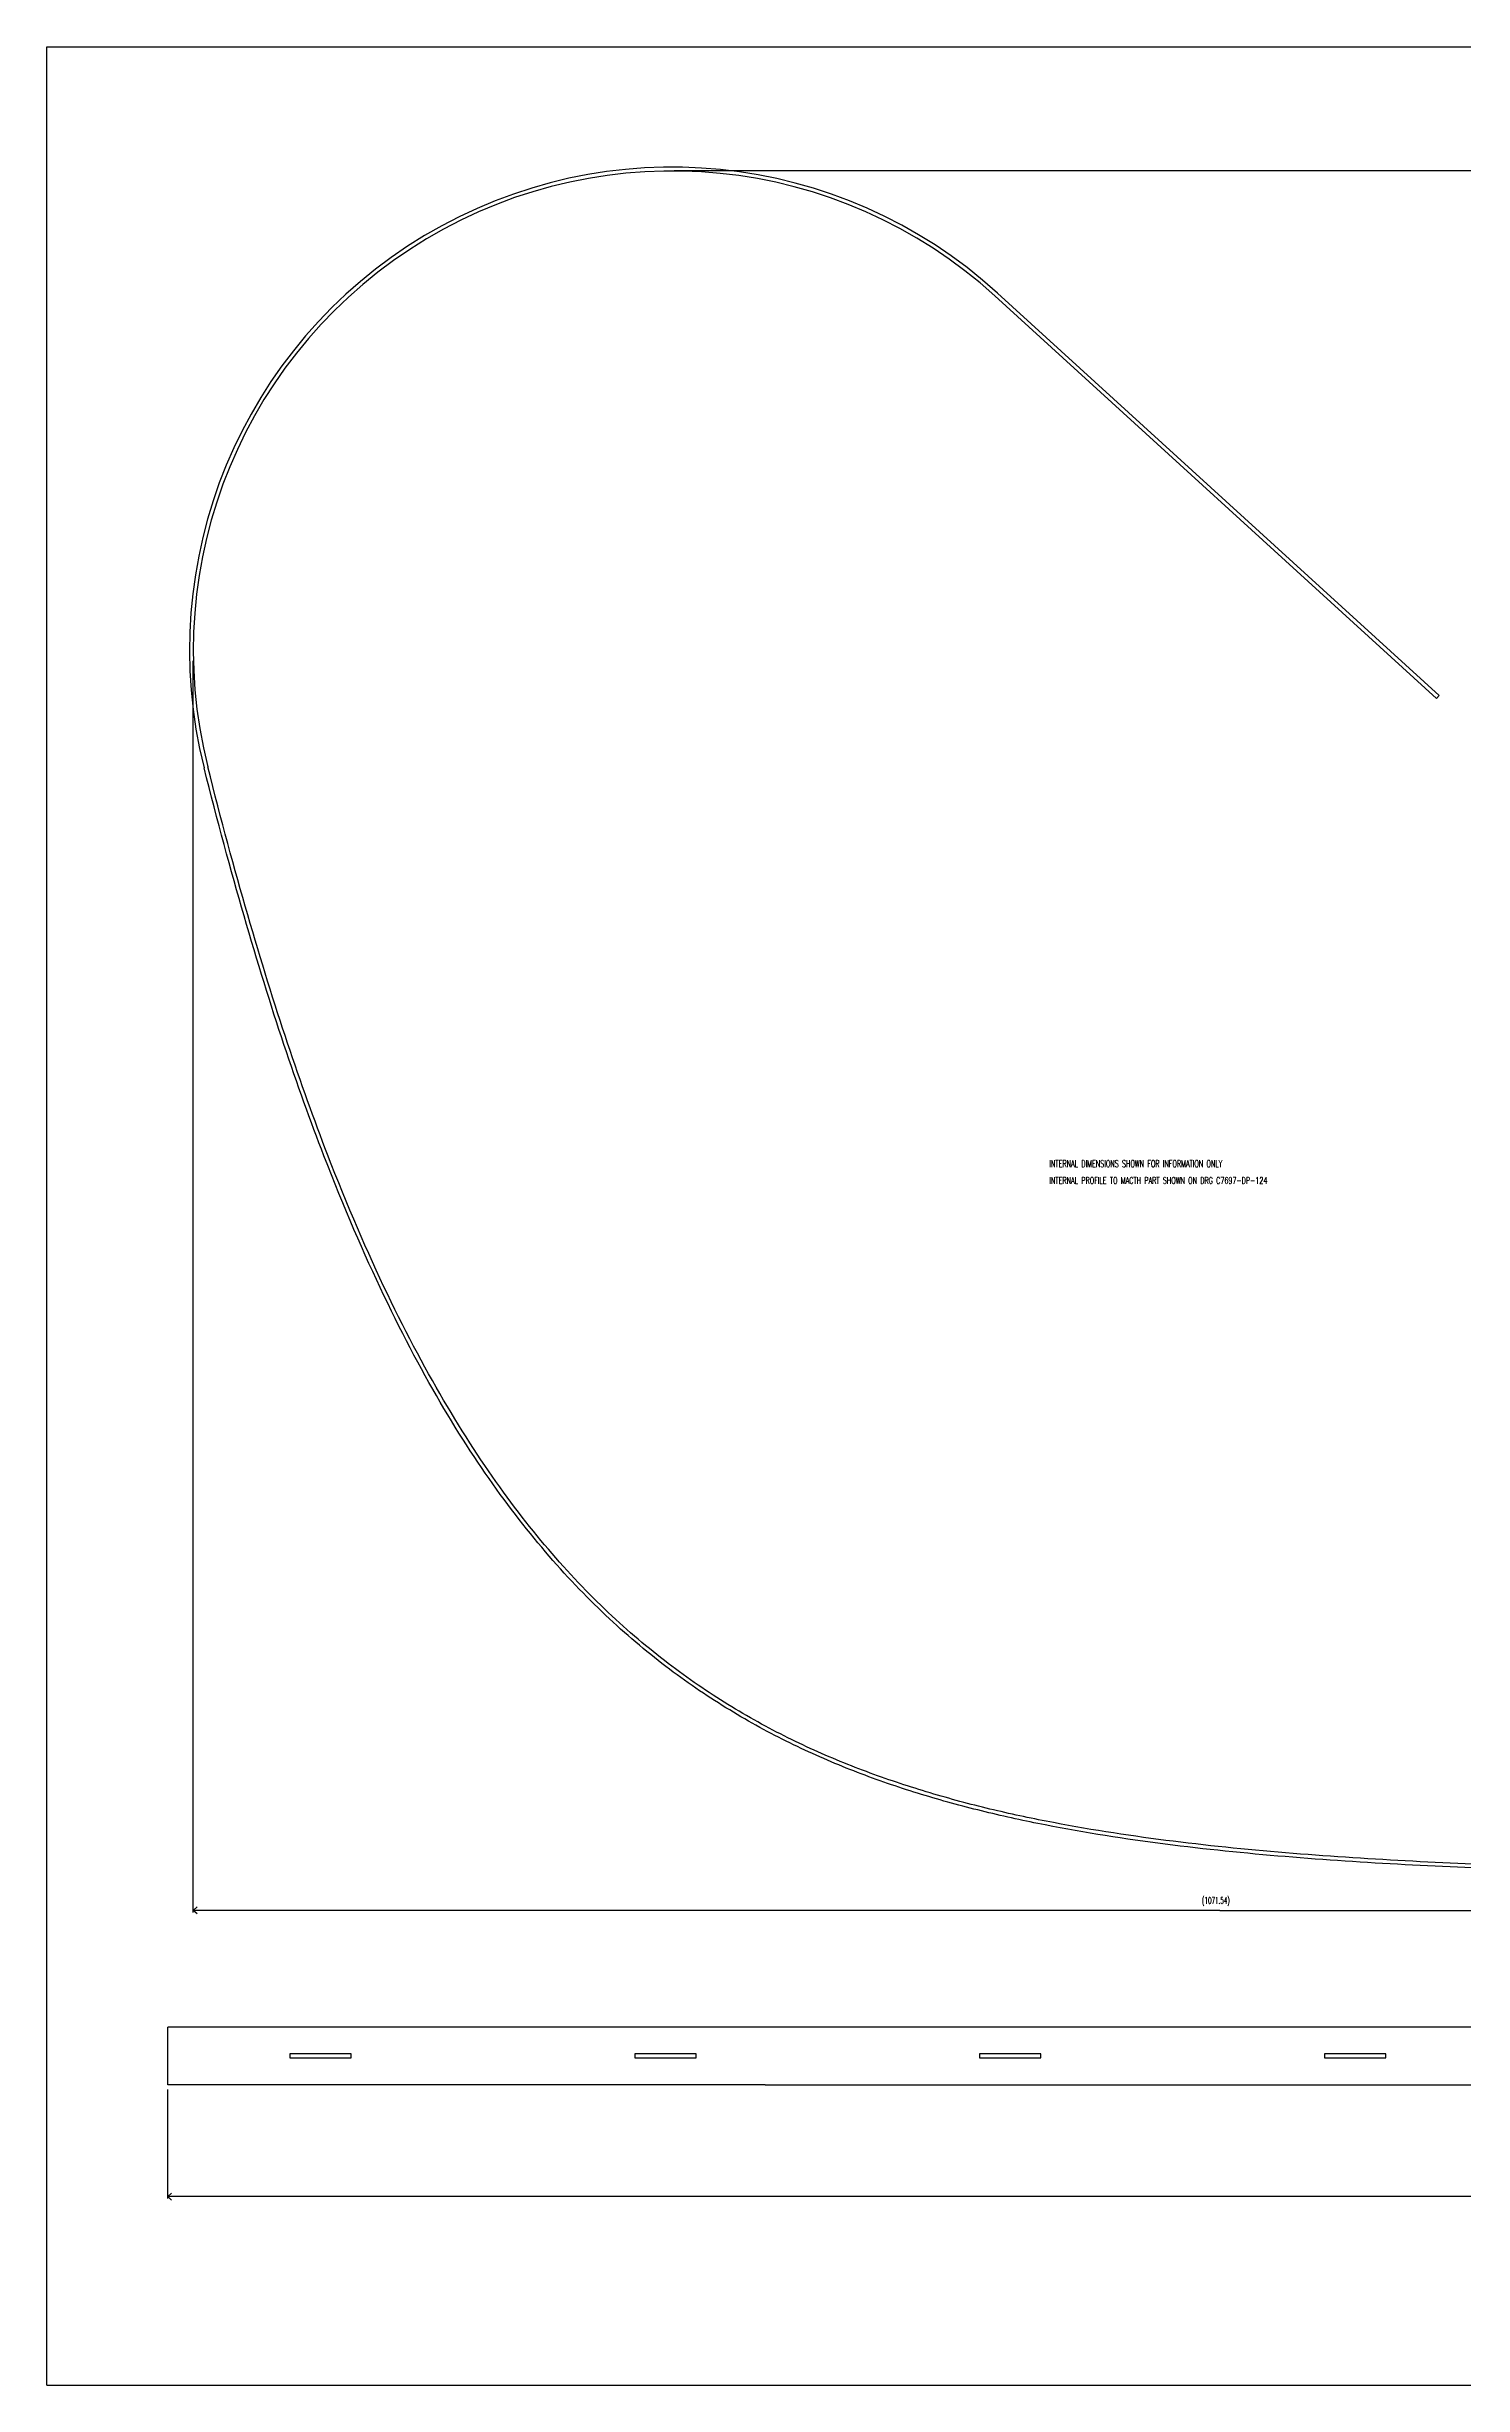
# Model space of a CAD drawing. Header units: millimetres. Extents: x 0 to 2440, y 0 to 1220.
# Drawn here: x 0 to 739, y 0 to 1220 of the extents above; entities that cross this region are included whole.
import ezdxf

# ---------------------------------------------------------------- set-up
doc = ezdxf.new("R2010")
doc.units = ezdxf.units.MM
doc.linetypes.add('Continuous2', pattern=[0])
for name, color, linetype in [('AXES', 1, 'Continuous'), ('REFDIMS', 1, 'Continuous'), ('TEXT', 1, 'Continuous')]:
    doc.layers.add(name, color=color, linetype=linetype)
doc.styles.add('MCStick_A0.500000_S0.000000', font='Simplex', dxfattribs={"width": 0.5})
doc.styles.add('MCStick_A0.700000_S0.000000', font='Simplex', dxfattribs={"width": 0.7})

msp = doc.modelspace()

# ---------------------------------------------------------------- linework, layer by layer
at = {"color": 7, "linetype": 'Continuous2', "lineweight": -3, "true_color": 0xffffff}
for p, q in [((0, 0), (0, 1220)), ((0, 1220), (2440, 1220)), ((2370.5, 186.8), (375, 186.8)), ((126.9, 172.9), (126.9, 170.8)), ((158.9, 172.9), (126.9, 172.9)), ((158.9, 170.8), (158.9, 172.9)), ((306.9, 172.9), (306.9, 170.8)), ((338.9, 172.9), (306.9, 172.9)), ((338.9, 170.8), (338.9, 172.9)), ((486.9, 172.9), (486.9, 170.8)), ((518.9, 172.9), (486.9, 172.9)), ((518.9, 170.8), (518.9, 172.9)), ((666.9, 172.9), (666.9, 170.8)), ((698.9, 172.9), (666.9, 172.9)), ((698.9, 170.8), (698.9, 172.9)), ((126.9, 170.8), (158.9, 170.8)), ((306.9, 170.8), (338.9, 170.8)), ((486.9, 170.8), (518.9, 170.8)), ((666.9, 170.8), (698.9, 170.8)), ((375, 156.8), (2370.5, 156.8)), ((0, 0), (2440, 0))]:
    msp.add_line(p, q, dxfattribs=at)
msp.add_arc((326.5, 905.2), 252, 47.6582, 194.1076, dxfattribs=at)
at = {"color": 3, "linetype": 'Continuous2', "lineweight": -3, "true_color": 0x00ff00}
msp.add_arc((326.5, 905.2), 250, 47.6582, 194.1076, dxfattribs=at)
at = {"color": 7, "linetype": 'Continuous2', "lineweight": -3, "true_color": 0xffffff}
msp.add_open_spline([(1084.1, 264.3), (1070.2, 264.4), (1028.5, 264.5), (966, 265), (896.5, 265.8), (834, 266.9), (771.5, 268.7), (709, 271.3), (646.4, 275.4), (583.8, 281.7), (531.6, 289.8), (489.8, 298.9), (458.5, 307.3), (427.1, 317.8), (395.7, 330.8), (364.3, 347), (332.9, 367), (301.5, 391.8), (270.1, 422.5), (238.7, 460.6), (207.3, 507.7), (176, 566.2), (148.2, 630.5), (123.8, 698), (103, 764.8), (89.1, 816.2), (82.1, 843.8)], degree=3, knots=[0, 0, 0, 0, 0.041667, 0.125, 0.1875, 0.25, 0.3125, 0.375, 0.4375, 0.5, 0.5625, 0.59375, 0.625, 0.65625, 0.6875, 0.71875, 0.75, 0.78125, 0.8125, 0.84375, 0.875, 0.90625, 0.9375, 0.958333, 0.979167, 1, 1, 1, 1], dxfattribs=at)
at = {"color": 3, "linetype": 'Continuous2', "lineweight": -3, "true_color": 0x00ff00}
msp.add_open_spline([(1084.1, 266.3), (1070.2, 266.4), (1028.5, 266.5), (966, 267), (896.6, 267.8), (834.1, 268.9), (771.6, 270.7), (709.1, 273.3), (646.6, 277.4), (584.1, 283.7), (532, 291.8), (490.3, 300.8), (459.1, 309.3), (427.8, 319.7), (396.6, 332.6), (365.3, 348.7), (334.1, 368.6), (302.8, 393.3), (271.6, 423.8), (240.3, 461.8), (209.1, 508.8), (177.8, 567), (150, 631.2), (125.7, 698.7), (104.9, 765.4), (91, 816.7), (84.1, 844.3)], degree=3, knots=[0, 0, 0, 0, 0.041667, 0.125, 0.1875, 0.25, 0.3125, 0.375, 0.4375, 0.5, 0.5625, 0.59375, 0.625, 0.65625, 0.6875, 0.71875, 0.75, 0.78125, 0.8125, 0.84375, 0.875, 0.90625, 0.9375, 0.958333, 0.979167, 1, 1, 1, 1], dxfattribs=at)
at = {"layer": 'AXES', "color": 3, "linetype": 'Continuous2', "lineweight": -3, "true_color": 0x00ff00}
msp.add_line((494.9, 1090), (725.4, 880), dxfattribs=at)
at = {"layer": 'AXES', "color": 7, "linetype": 'Continuous2', "lineweight": -3, "true_color": 0xffffff}
for p, q in [((496.3, 1091.5), (726.7, 881.5)), ((725.4, 880), (726.7, 881.5)), ((63.2, 156.8), (63.2, 186.8)), ((375, 186.8), (63.2, 186.8)), ((375, 156.8), (63.2, 156.8))]:
    msp.add_line(p, q, dxfattribs=at)
at = {"layer": 'REFDIMS', "color": 2, "linetype": 'Continuous2', "lineweight": -3, "true_color": 0xffff00}
for p, q in [((1210.5, 1155.2), (327.5, 1155.2)), ((76.5, 246.7), (76.5, 899.6)), ((78.5, 249.5), (76.5, 247.7)), ((78.5, 249.5), (76.5, 247.7)), ((78.5, 249.5), (76.5, 247.7)), ((78.5, 249.5), (76.5, 247.7)), ((78.5, 245.9), (76.5, 247.7)), ((612.3, 247.7), (76.5, 247.7)), ((78.5, 245.9), (76.5, 247.7)), ((78.5, 245.9), (76.5, 247.7)), ((78.5, 245.9), (76.5, 247.7)), ((612.3, 247.7), (1148.1, 247.7)), ((63.2, 97.4), (63.2, 154.2)), ((65.2, 100.2), (63.2, 98.4)), ((65.2, 100.2), (63.2, 98.4)), ((65.2, 100.2), (63.2, 98.4)), ((65.2, 100.2), (63.2, 98.4)), ((65.2, 96.6), (63.2, 98.4)), ((1229.4, 98.4), (63.2, 98.4)), ((65.2, 96.6), (63.2, 98.4)), ((65.2, 96.6), (63.2, 98.4)), ((65.2, 96.6), (63.2, 98.4))]:
    msp.add_line(p, q, dxfattribs=at)

# ---------------------------------------------------------------- texts
at = {"layer": 'REFDIMS', "color": 2, "linetype": 'Continuous2', "lineweight": -3, "true_color": 0xffff00, "style": 'MCStick_A0.500000_S0.000000', "width": 0.5}
msp.add_text('(1071.54)', height=3.5, dxfattribs=at).set_placement((603, 251.2))
at = {"layer": 'TEXT', "color": 5, "linetype": 'Continuous2', "lineweight": -3, "true_color": 0x0000ff, "insert": (523.3, 626.8), "char_height": 3.5, "width": 164.25, "attachment_point": 7, "line_spacing_factor": 0.75, "style": 'MCStick_A0.700000_S0.000000'}
msp.add_mtext('INTERNAL DIMENSIONS SHOWN FOR INFORMATION ONLY\\P \\PINTERNAL PROFILE TO MACTH PART SHOWN ON DRG C7697-DP-124', dxfattribs=at)

doc.saveas('drawing.dxf')
